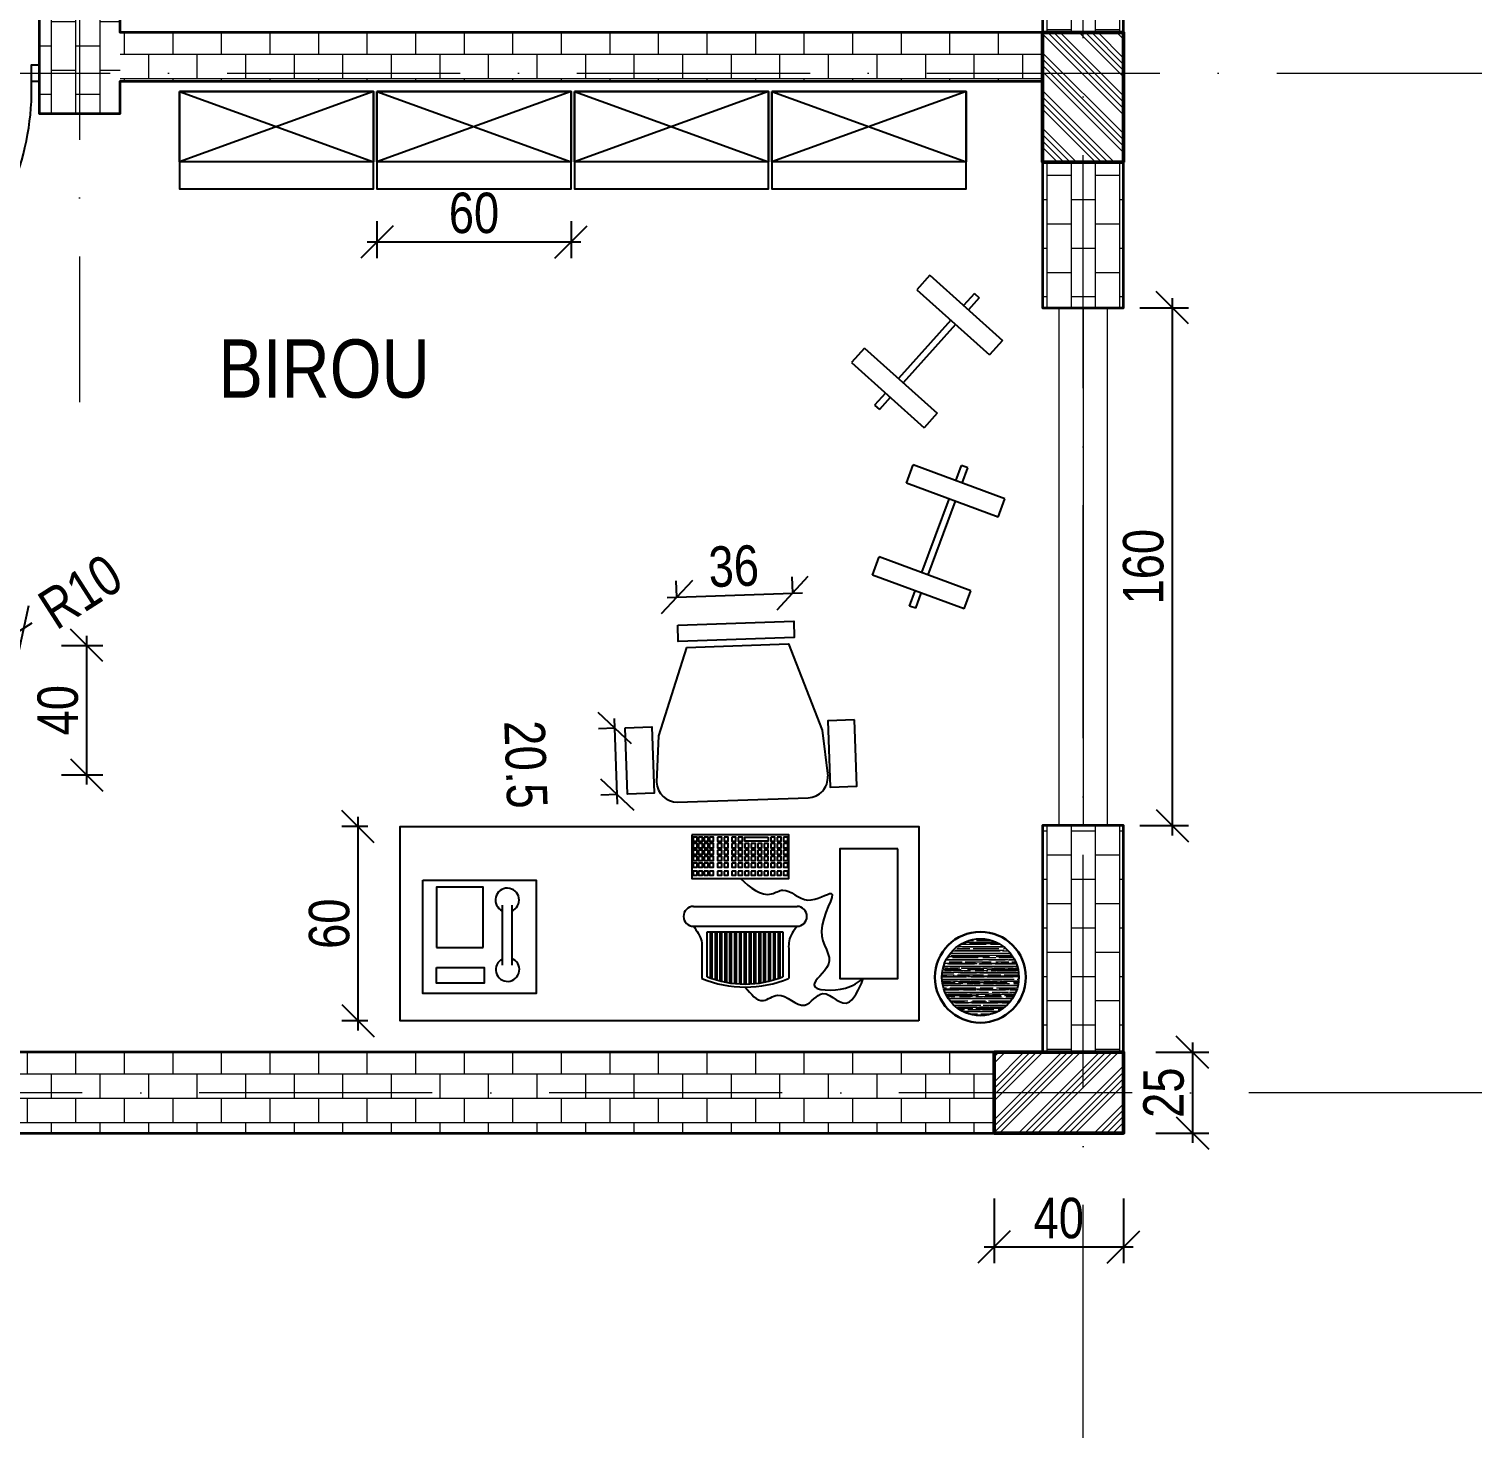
# Model space of a CAD drawing. Header units: centimetres. Extents: x 6698 to 10788, y -16856 to -14452.
# Drawn here: x 7823.9 to 8272.7, y -15632 to -15196.8 of the extents above; entities that cross this region are included whole.
import ezdxf

# ---------------------------------------------------------------- set-up
doc = ezdxf.new("R2010")
doc.units = ezdxf.units.CM
doc.header["$MEASUREMENT"] = 0
doc.linetypes.add('ACAD_ISO10W100', pattern=[18, 12, -3, 0, -3])
doc.layers.get('Defpoints').update_dxf_attribs({"color": 3, "lineweight": 50})
for name, color, linetype, lineweight in [('axe', 1, 'ACAD_ISO10W100', 15), ('caramida', 20, 'Continuous', 35), ('cotare', 64, 'Continuous', 20), ('ferestre', 140, 'Continuous', 9), ('hasura', 252, 'Continuous', 9), ('mobilier birou', 181, 'Continuous', 25), ('scara', 133, 'Continuous', 25), ('stalp', 5, 'Continuous', 50), ('text', 7, 'Continuous', 30), ('usa', 23, 'Continuous', 15)]:
    doc.layers.add(name, color=color, linetype=linetype, lineweight=lineweight)
doc.styles.add('arial dan', font='arial.ttf', dxfattribs={"width": 0.8})
doc.styles.add('arial narow', font='ARIALN.TTF')
doc.dimstyles.new('1la50', dxfattribs={"dimtxt": 12.5, "dimasz": 10, "dimexe": 5, "dimexo": 10, "dimgap": 2.5, "dimtad": 1, "dimdec": 1, "dimrnd": 0.5, "dimzin": 12, "dimdsep": 46, "dimtxsty": 'arial dan', "dimblk": 'OBLIQUE', "dimcen": 3, "dimdle": 3, "dimclrd": 256, "dimclre": 256, "dimclrt": 256, "dimadec": 0, "dimazin": 0, "dimtfac": 0.433333, "dimtdec": 1, "dimtmove": 2, "dimatfit": 2, "dimldrblk": 'OPEN30', "dimfxl": 15, "dimfxlon": 1, "dimtolj": 1, "dimtzin": 0, "dimarcsym": 0})
pattern_1 = [(0, (-2339.137, -1847.037), (0, 7.5), []), (90, (-2339.137, -1847.037), (-15, 9e-16), [7.5, -7.5]), (90, (-2331.637, -1847.037), (-15, 9e-16), [-7.5, 7.5])]

# ---------------------------------------------------------------- blocks, each defined once
blk = doc.blocks.new('usa 90cm')
at = {"layer": 'usa', "lineweight": 25}
for points in [[(0, -5.13), (-2.34, -5.13), (-2.34, 0), (0, 0)], [(-87.66, -5.13), (-90, -5.13), (-90, 0), (-87.66, 0)], [(-87.66, -87.65), (-87.66, -2.57), (-85.14, -2.57), (-85.14, -87.77)]]:
    blk.add_lwpolyline(points, close=True, dxfattribs=at)
blk.add_arc((-82.81, -7.42), 80.51, 268.3457, 1.6265, dxfattribs=at)
blk = doc.blocks.new('biblioteca birou')
at = {"layer": 'mobilier birou'}
for p, q in [((10209.48, -13369.05), (10269.48, -13390.76)), ((10269.48, -13369.05), (10209.48, -13390.76)), ((10270.48, -13369.05), (10330.48, -13390.76)), ((10330.48, -13369.05), (10270.48, -13390.76)), ((10331.48, -13369.05), (10391.48, -13390.76)), ((10391.48, -13369.05), (10331.48, -13390.76)), ((10392.48, -13369.05), (10452.48, -13390.76)), ((10452.48, -13369.05), (10392.48, -13390.76))]:
    blk.add_line(p, q, dxfattribs=at)
for points in [[(10209.48, -13369.05), (10209.48, -13399.05), (10269.48, -13399.05), (10269.48, -13399.05), (10269.48, -13369.05), (10209.48, -13369.05)], [(10270.48, -13369.05), (10270.48, -13399.05), (10330.48, -13399.05), (10330.48, -13399.05), (10330.48, -13369.05), (10270.48, -13369.05)], [(10331.48, -13369.05), (10331.48, -13399.05), (10391.48, -13399.05), (10391.48, -13399.05), (10391.48, -13369.05), (10331.48, -13369.05)], [(10392.48, -13369.05), (10392.48, -13399.05), (10452.48, -13399.05), (10452.48, -13399.05), (10452.48, -13369.05), (10392.48, -13369.05)]]:
    blk.add_lwpolyline(points, dxfattribs=at)
for points in [[(10209.48, -13369.05), (10269.48, -13369.05), (10269.48, -13390.76), (10209.48, -13390.76)], [(10270.48, -13369.05), (10330.48, -13369.05), (10330.48, -13390.76), (10270.48, -13390.76)], [(10331.48, -13369.05), (10391.48, -13369.05), (10391.48, -13390.76), (10331.48, -13390.76)], [(10392.48, -13369.05), (10452.48, -13369.05), (10452.48, -13390.76), (10392.48, -13390.76)]]:
    blk.add_lwpolyline(points, close=True, dxfattribs=at)
blk = doc.blocks.new('*U1471')
at = {"layer": 'mobilier birou'}
for p, q in [((8397.92, -15417.38), (8408.4, -15389.1)), ((8408.4, -15389.1), (8414.03, -15391.18)), ((8403.55, -15419.47), (8414.03, -15391.18)), ((8398.12, -15402.45), (8398.82, -15400.56)), ((8398.12, -15402.45), (8402.81, -15404.18)), ((8398.82, -15400.56), (8403.51, -15402.3)), ((8426.29, -15427.9), (8436.77, -15399.61)), ((8431.91, -15429.98), (8442.4, -15401.7)), ((8436.77, -15399.61), (8442.4, -15401.7)), ((8408.44, -15406.27), (8431.18, -15414.7)), ((8409.14, -15404.38), (8431.88, -15412.81)), ((8436.81, -15416.78), (8441.49, -15418.52)), ((8437.51, -15414.9), (8442.19, -15416.64)), ((8441.49, -15418.52), (8442.19, -15416.64)), ((8397.92, -15417.38), (8403.55, -15419.47)), ((8426.29, -15427.9), (8431.91, -15429.98))]:
    blk.add_line(p, q, dxfattribs=at)
blk = doc.blocks.new('*U1470')
at = {"layer": 'mobilier birou'}
for p, q in [((8418.54, -15387.39), (8416.53, -15387.5)), ((8416.81, -15392.49), (8416.53, -15387.5)), ((8418.81, -15392.38), (8418.54, -15387.39)), ((8432.87, -15391.61), (8402.75, -15393.27)), ((8403.08, -15399.26), (8402.75, -15393.27)), ((8433.2, -15397.6), (8432.87, -15391.61)), ((8433.2, -15397.6), (8403.08, -15399.26)), ((8418.47, -15422.7), (8417.14, -15398.49)), ((8420.48, -15422.59), (8419.14, -15398.38)), ((8434.53, -15421.82), (8404.41, -15423.48)), ((8404.74, -15429.47), (8404.41, -15423.48)), ((8434.86, -15427.81), (8434.53, -15421.82)), ((8434.86, -15427.81), (8404.74, -15429.47)), ((8419.07, -15433.69), (8418.8, -15428.69)), ((8421.08, -15433.58), (8420.8, -15428.58)), ((8421.08, -15433.58), (8419.07, -15433.69))]:
    blk.add_line(p, q, dxfattribs=at)
blk = doc.blocks.new('computer')
at = {"layer": 'mobilier birou'}
for p, q in [((-29.42, 22.22), (2.58, 22.22)), ((-29.42, 16.11), (2.58, 16.11)), ((-25.15, 14.41), (-1.79, 14.41)), ((-25.15, 0.5), (-25.15, 14.41)), ((-24.23, 14.41), (-24.23, 0.17)), ((-23.73, 14.41), (-23.73, -0.03)), ((-22.73, 14.41), (-22.73, -0.36)), ((-22.23, 14.41), (-22.23, -0.51)), ((-21.23, 14.41), (-21.23, -0.79)), ((-20.73, 14.41), (-20.73, -0.91)), ((-19.73, 14.41), (-19.73, -1.13)), ((-19.23, 14.41), (-19.23, -1.23)), ((-18.23, 14.41), (-18.23, -1.4)), ((-17.73, 14.41), (-17.73, -1.48)), ((-16.73, 14.41), (-16.73, -1.6)), ((-16.23, 14.41), (-16.23, -1.65)), ((-15.23, 14.41), (-15.23, -1.72)), ((-14.73, 14.41), (-14.73, -1.74)), ((-13.73, 14.41), (-13.73, -1.77)), ((-13.23, 14.41), (-13.23, -1.77)), ((-12.23, 14.41), (-12.23, -1.74)), ((-11.73, 14.41), (-11.73, -1.72)), ((-10.73, 14.41), (-10.73, -1.65)), ((-10.23, 14.41), (-10.23, -1.6)), ((-9.23, 14.41), (-9.23, -1.48)), ((-8.73, 14.41), (-8.73, -1.41)), ((-7.73, 14.41), (-7.73, -1.24)), ((-7.23, 14.41), (-7.23, -1.14)), ((-6.23, 14.41), (-6.23, -0.92)), ((-5.73, 14.41), (-5.73, -0.79)), ((-4.73, 14.41), (-4.73, -0.52)), ((-4.23, 14.41), (-4.23, -0.37)), ((-3.23, 14.41), (-3.23, -0.04)), ((-2.73, 14.41), (-2.73, 0.14)), ((-1.79, 14.41), (-1.79, 0.5)), ((-26.83, 9.24), (-26.83, 0)), ((0, 9.24), (0, 0)), ((-24.23, 0.17), (-24.23, 0.15))]:
    blk.add_line(p, q, dxfattribs=at)
for centre, radius, start, end in [((-29.42, 19.16), 3.06, 90, 270), ((2.58, 19.16), 3.06, 270, 90), ((-13.42, 32.12), 34.81, 247.3309, 292.6691), ((-13.47, 29.36), 31.13, 247.96, 292.04)]:
    blk.add_arc(centre, radius, start, end, dxfattribs=at)
for points in [[(-29.42, 16.11), (-26.96, 11.58), (-26.83, 9.24)], [(2.58, 16.11), (0.12, 11.58), (0, 9.24)]]:
    blk.add_spline(points, degree=3, dxfattribs=at)
blk = doc.blocks.new('telefon')
at = {"layer": 'mobilier birou'}
for p, q in [((-10.45, 27.2), (-10.45, 8.71)), ((-7.56, 27.2), (-7.56, 8.71)), ((-30.83, 14.21), (-16.32, 14.21))]:
    blk.add_line(p, q, dxfattribs=at)
for points in [[(-35, 35), (0, 35), (0, 0), (-35, 0), (-35, 35)], [(-16.32, 14.21), (-16.32, 32.76), (-30.83, 32.76), (-30.83, 14.21)]]:
    blk.add_lwpolyline(points, dxfattribs=at)
blk.add_lwpolyline([(-30.83, 7.96), (-16.1, 7.96), (-16.1, 3.12), (-30.83, 3.12)], close=True, dxfattribs=at)
for centre, start, end in [((-8.91, 28.84), 291.7284, 244.9713), ((-8.82, 7.36), 116.5582, 69.7466)]:
    blk.add_arc(centre, 3.65, start, end, dxfattribs=at)
blk = doc.blocks.new('*U1466')
at = {"layer": 'mobilier birou'}
blk.add_line((-1.3, -55.18), (39.13, -53.77), dxfattribs=at)
for points in [[(-1.2, -0.5), (34.62, 0.76), (34.8, -4.28), (-1.03, -5.53)], [(53.43, -29.69), (45.2, -29.98), (45.92, -50.46), (54.15, -50.17)], [(-17.44, -32.17), (-9.21, -31.89), (-8.49, -52.36), (-16.72, -52.65)]]:
    blk.add_lwpolyline(points, close=True, dxfattribs=at)
for points in [[(1.46, -7.33), (-7.11, -34.66), (-7.79, -49)], [(1.46, -7.33), (32.98, -6.22), (43.44, -32.89), (45.16, -47.14)]]:
    blk.add_lwpolyline(points, dxfattribs=at)
for centre, radius, start, end in [((-1.16, -48.55), 6.64, 183.8752, 268.7679), ((38.92, -47.52), 6.25, 271.9228, 3.4649)]:
    blk.add_arc(centre, radius, start, end, dxfattribs=at)
blk = doc.blocks.new('cos gunoi birou')
at = {"layer": 'hasura', "transparency": 33554623}
h = blk.add_hatch(dxfattribs=at)
h.set_pattern_fill('AR-RROOF', color=256)
h.set_pattern_definition([(0, (-8117.7844, 15489.697), (2.2, 1), [15, -2, 5, -1]), (0, (-8116.4544, 15490.197), (-1, 1.33), [3, -0.33, 6, -0.75]), (0, (-8117.2844, 15490.547), (5.2, 0.67), [8, -1.4, 4, -1])])
h.paths.add_polyline_path([(11.88, 0, 1), (-11.88, 0, 1)])
at = {"layer": 'mobilier birou', "lineweight": 30}
blk.add_circle((0, 0), 14.04, dxfattribs=at)
at = {"layer": 'mobilier birou'}
blk.add_circle((0, 0), 11.88, dxfattribs=at)
blk = doc.blocks.new('fereastra mare birou')
at = {"layer": 'ferestre'}
for p, q in [((-7.5, 0), (-7.5, -160)), ((-7.5, 0), (7.5, 0)), ((0, 0), (0, -160)), ((7.5, 0), (7.5, -160)), ((-7.5, -160), (7.5, -160))]:
    blk.add_line(p, q, dxfattribs=at)
blk = doc.blocks.new('stalp beton')
at = {"layer": 'hasura'}
h = blk.add_hatch(dxfattribs=at)
h.set_pattern_fill('ANSI34', color=256, scale=11)
h.set_pattern_definition([(45, (-9421.124, 13347.162), (-5.833631, 5.833631), []), (45, (-9419.179, 13347.162), (-5.833631, 5.833631), []), (45, (-9417.235, 13347.162), (-5.833631, 5.833631), []), (45, (-9415.29, 13347.162), (-5.833631, 5.833631), [])])
h.paths.add_polyline_path([(40, 0), (0, 0), (0, -25), (40, -25)])
at = {"layer": 'stalp'}
blk.add_lwpolyline([(0, 0), (40, 0), (40, -25), (0, -25)], close=True, dxfattribs=at)
blk = doc.blocks.new('tastatura birou')
at = {"layer": 'mobilier birou'}
for points in [[(-30, 13.5), (-30, 0), (0, 0), (0, 13.5)], [(-29.63, 12.78), (-29.63, 11.53), (-28.37, 11.53), (-28.37, 12.78)], [(-29.63, 10.78), (-29.63, 9.53), (-28.37, 9.53), (-28.37, 10.78)], [(-27.93, 12.78), (-27.93, 11.53), (-26.67, 11.53), (-26.67, 12.78)], [(-27.93, 10.78), (-27.93, 9.53), (-26.67, 9.53), (-26.67, 10.78)], [(-26.23, 12.78), (-26.23, 11.53), (-24.97, 11.53), (-24.97, 12.78)], [(-26.23, 10.78), (-26.23, 9.53), (-24.97, 9.53), (-24.97, 10.78)], [(-24.53, 12.78), (-24.53, 11.53), (-23.27, 11.53), (-23.27, 12.78)], [(-24.53, 10.78), (-24.53, 9.53), (-23.27, 9.53), (-23.27, 10.78)], [(-22.03, 12.78), (-22.03, 11.53), (-20.77, 11.53), (-20.77, 12.78)], [(-22.03, 10.78), (-22.03, 9.53), (-20.77, 9.53), (-20.77, 10.78)], [(-20.03, 12.78), (-20.03, 11.53), (-18.77, 11.53), (-18.77, 12.78)], [(-20.03, 10.78), (-20.03, 9.53), (-18.77, 9.53), (-18.77, 10.78)], [(-17.63, 12.78), (-17.63, 11.53), (-16.37, 11.53), (-16.37, 12.78)], [(-17.63, 10.78), (-17.63, 9.53), (-16.37, 9.53), (-16.37, 10.78)], [(-15.63, 12.78), (-15.63, 11.53), (-14.37, 11.53), (-14.37, 12.78)], [(-15.63, 10.78), (-15.63, 9.53), (-14.37, 9.53), (-14.37, 10.78)], [(-6.37, 12.78), (-6.37, 11.53), (-13.63, 11.53), (-13.63, 12.78)], [(-13.63, 10.78), (-13.63, 9.53), (-12.37, 9.53), (-12.37, 10.78)], [(-11.63, 10.78), (-11.63, 9.53), (-10.37, 9.53), (-10.37, 10.78)], [(-9.63, 10.78), (-9.63, 9.53), (-8.37, 9.53), (-8.37, 10.78)], [(-7.63, 10.78), (-7.63, 9.53), (-6.37, 9.53), (-6.37, 10.78)], [(-5.63, 12.78), (-5.63, 11.53), (-4.37, 11.53), (-4.37, 12.78)], [(-5.63, 10.78), (-5.63, 9.53), (-4.37, 9.53), (-4.37, 10.78)], [(-3.63, 12.78), (-3.63, 11.53), (-2.37, 11.53), (-2.37, 12.78)], [(-3.63, 10.78), (-3.63, 9.53), (-2.37, 9.53), (-2.37, 10.78)], [(-1.63, 12.78), (-1.63, 11.53), (-0.37, 11.53), (-0.37, 12.78)], [(-1.63, 10.78), (-1.63, 9.53), (-0.37, 9.53), (-0.37, 10.78)], [(-29.63, 8.78), (-29.63, 7.53), (-28.37, 7.53), (-28.37, 8.78)], [(-29.63, 6.78), (-29.63, 5.53), (-28.37, 5.53), (-28.37, 6.78)], [(-29.63, 4.78), (-29.63, 3.53), (-28.37, 3.53), (-28.37, 4.78)], [(-27.93, 8.78), (-27.93, 7.53), (-26.67, 7.53), (-26.67, 8.78)], [(-27.93, 6.78), (-27.93, 5.53), (-26.67, 5.53), (-26.67, 6.78)], [(-27.93, 4.78), (-27.93, 3.53), (-26.67, 3.53), (-26.67, 4.78)], [(-26.23, 8.78), (-26.23, 7.53), (-24.97, 7.53), (-24.97, 8.78)], [(-26.23, 6.78), (-26.23, 5.53), (-24.97, 5.53), (-24.97, 6.78)], [(-26.23, 4.78), (-26.23, 3.53), (-24.97, 3.53), (-24.97, 4.78)], [(-24.53, 8.78), (-24.53, 7.53), (-23.27, 7.53), (-23.27, 8.78)], [(-24.53, 6.78), (-24.53, 5.53), (-23.27, 5.53), (-23.27, 6.78)], [(-24.53, 4.78), (-24.53, 3.53), (-23.27, 3.53), (-23.27, 4.78)], [(-22.03, 8.78), (-22.03, 7.53), (-20.77, 7.53), (-20.77, 8.78)], [(-22.03, 6.78), (-22.03, 5.53), (-20.77, 5.53), (-20.77, 6.78)], [(-22.03, 4.78), (-22.03, 3.53), (-20.77, 3.53), (-20.77, 4.78)], [(-20.03, 8.78), (-20.03, 7.53), (-18.77, 7.53), (-18.77, 8.78)], [(-20.03, 6.78), (-20.03, 5.53), (-18.77, 5.53), (-18.77, 6.78)], [(-20.03, 4.78), (-20.03, 3.53), (-18.77, 3.53), (-18.77, 4.78)], [(-17.63, 8.78), (-17.63, 7.53), (-16.37, 7.53), (-16.37, 8.78)], [(-17.63, 6.78), (-17.63, 5.53), (-16.37, 5.53), (-16.37, 6.78)], [(-17.63, 4.78), (-17.63, 3.53), (-16.37, 3.53), (-16.37, 4.78)], [(-15.63, 8.78), (-15.63, 7.53), (-14.37, 7.53), (-14.37, 8.78)], [(-15.63, 6.78), (-15.63, 5.53), (-14.37, 5.53), (-14.37, 6.78)], [(-15.63, 4.78), (-15.63, 3.53), (-14.37, 3.53), (-14.37, 4.78)], [(-13.63, 8.78), (-13.63, 7.53), (-12.37, 7.53), (-12.37, 8.78)], [(-13.63, 6.78), (-13.63, 5.53), (-12.37, 5.53), (-12.37, 6.78)], [(-13.63, 4.78), (-13.63, 3.53), (-12.37, 3.53), (-12.37, 4.78)], [(-11.63, 8.78), (-11.63, 7.53), (-10.37, 7.53), (-10.37, 8.78)], [(-11.63, 6.78), (-11.63, 5.53), (-10.37, 5.53), (-10.37, 6.78)], [(-11.63, 4.78), (-11.63, 3.53), (-10.37, 3.53), (-10.37, 4.78)], [(-9.63, 8.78), (-9.63, 7.53), (-8.37, 7.53), (-8.37, 8.78)], [(-9.63, 6.78), (-9.63, 5.53), (-8.37, 5.53), (-8.37, 6.78)], [(-9.63, 4.78), (-9.63, 3.53), (-8.37, 3.53), (-8.37, 4.78)], [(-7.63, 8.78), (-7.63, 7.53), (-6.37, 7.53), (-6.37, 8.78)], [(-7.63, 6.78), (-7.63, 5.53), (-6.37, 5.53), (-6.37, 6.78)], [(-7.63, 4.78), (-7.63, 3.53), (-6.37, 3.53), (-6.37, 4.78)], [(-5.63, 8.78), (-5.63, 7.53), (-4.37, 7.53), (-4.37, 8.78)], [(-5.63, 6.78), (-5.63, 5.53), (-4.37, 5.53), (-4.37, 6.78)], [(-5.63, 4.78), (-5.63, 3.53), (-4.37, 3.53), (-4.37, 4.78)], [(-3.63, 8.78), (-3.63, 7.53), (-2.37, 7.53), (-2.37, 8.78)], [(-3.63, 6.78), (-3.63, 5.53), (-2.37, 5.53), (-2.37, 6.78)], [(-3.63, 4.78), (-3.63, 3.53), (-2.37, 3.53), (-2.37, 4.78)], [(-1.63, 8.78), (-1.63, 7.53), (-0.37, 7.53), (-0.37, 8.78)], [(-1.63, 6.78), (-1.63, 5.53), (-0.37, 5.53), (-0.37, 6.78)], [(-1.63, 4.78), (-1.63, 3.53), (-0.37, 3.53), (-0.37, 4.78)], [(-29.63, 2.25), (-29.63, 1), (-28.37, 1), (-28.37, 2.25)], [(-27.93, 2.25), (-27.93, 1), (-26.67, 1), (-26.67, 2.25)], [(-26.23, 2.25), (-26.23, 1), (-24.97, 1), (-24.97, 2.25)], [(-24.53, 2.25), (-24.53, 1), (-23.27, 1), (-23.27, 2.25)], [(-22.03, 2.25), (-22.03, 1), (-20.77, 1), (-20.77, 2.25)], [(-20.03, 2.25), (-20.03, 1), (-18.77, 1), (-18.77, 2.25)], [(-17.63, 2.25), (-17.63, 1), (-16.37, 1), (-16.37, 2.25)], [(-15.63, 2.25), (-15.63, 1), (-14.37, 1), (-14.37, 2.25)], [(-13.63, 2.25), (-13.63, 1), (-12.37, 1), (-12.37, 2.25)], [(-11.63, 2.25), (-11.63, 1), (-10.37, 1), (-10.37, 2.25)], [(-9.63, 2.25), (-9.63, 1), (-8.37, 1), (-8.37, 2.25)], [(-7.63, 2.25), (-7.63, 1), (-6.37, 1), (-6.37, 2.25)], [(-5.63, 2.25), (-5.63, 1), (-4.37, 1), (-4.37, 2.25)], [(-3.63, 2.25), (-3.63, 1), (-2.37, 1), (-2.37, 2.25)], [(-1.63, 2.25), (-1.63, 1), (-0.37, 1), (-0.37, 2.25)]]:
    blk.add_lwpolyline(points, close=True, dxfattribs=at)
blk = doc.blocks.new('_Oblique')
at = {"color": 0, "linetype": 'ByBlock', "lineweight": -2}
blk.add_line((-0.5, -0.5), (0.5, 0.5), dxfattribs=at)
blk = doc.blocks.new('*D1508')
at = {"layer": 'cotare', "lineweight": -2, "transparency": 16777216}
for p, q in [((8177.03, -15279.86), (8177.03, -15445.86)), ((8166.99, -15282.86), (8182.03, -15282.86)), ((8166.99, -15442.86), (8182.03, -15442.86))]:
    blk.add_line(p, q, dxfattribs=at)
at = {"layer": 'Defpoints', "color": 0, "transparency": 16777216}
for p in [(8156.99, -15282.86), (8156.99, -15442.86), (8177.03, -15442.86)]:
    blk.add_point(p, dxfattribs=at)
at = {"layer": 'cotare', "lineweight": -2, "transparency": 16777216, "xscale": 10, "yscale": 10, "zscale": 10}
for p, rotation in [((8177.03, -15282.86), 90), ((8177.03, -15442.86), 270)]:
    blk.add_blockref('_Oblique', p, dxfattribs=dict(at, rotation=rotation))
at = {"layer": 'cotare', "transparency": 16777216, "insert": (8168.15, -15362.86), "char_height": 12.5, "attachment_point": 5, "rotation": 90, "style": 'arial dan'}
blk.add_mtext('\\A1;160', dxfattribs=at)
blk = doc.blocks.new('_Open30')
at = {"color": 0, "linetype": 'ByBlock', "lineweight": -2}
for p, q in [((-1, 0.268), (0, 0)), ((0, 0), (-1, -0.268)), ((0, 0), (-1, 0))]:
    blk.add_line(p, q, dxfattribs=at)
blk = doc.blocks.new('*D1513')
at = {"layer": 'cotare', "lineweight": -2, "transparency": 16777216}
for p, q in [((7841.7, -15430.2), (7841.7, -15384.2)), ((7833.89, -15387.2), (7846.7, -15387.2)), ((7833.89, -15427.2), (7846.7, -15427.2))]:
    blk.add_line(p, q, dxfattribs=at)
at = {"layer": 'Defpoints', "color": 0, "transparency": 16777216}
for p in [(7823.89, -15387.2), (7841.7, -15387.2), (7823.89, -15427.2)]:
    blk.add_point(p, dxfattribs=at)
at = {"layer": 'cotare', "lineweight": -2, "transparency": 16777216, "xscale": 10, "yscale": 10, "zscale": 10}
for p, rotation in [((7841.7, -15387.2), 90), ((7841.7, -15427.2), 270)]:
    blk.add_blockref('_Oblique', p, dxfattribs=dict(at, rotation=rotation))
at = {"layer": 'cotare', "transparency": 16777216, "insert": (7832.82, -15407.2), "char_height": 12.5, "attachment_point": 5, "rotation": 90, "style": 'arial dan'}
blk.add_mtext('\\A1;40', dxfattribs=at)
blk = doc.blocks.new('*D1514')
at = {"layer": 'cotare', "lineweight": -2, "transparency": 16777216}
blk.add_line((7811.37, -15388.82), (7824.83, -15380.17), dxfattribs=at)
at = {"layer": 'Defpoints', "color": 0, "transparency": 16777216}
for p in [(7822.31, -15381.79), (7813.89, -15387.2)]:
    blk.add_point(p, dxfattribs=at)
at = {"layer": 'cotare', "lineweight": -2, "transparency": 16777216, "xscale": 10, "yscale": 10, "zscale": 10, "rotation": 32.68908811467763}
blk.add_blockref('_Oblique', (7822.31, -15381.79), dxfattribs=at)
at = {"layer": 'cotare', "transparency": 16777216, "insert": (7839.78, -15370.58), "char_height": 12.5, "attachment_point": 5, "rotation": 32.6891, "style": 'arial dan'}
blk.add_mtext('\\A1;R10', dxfattribs=at)
blk = doc.blocks.new('*D1517')
at = {"layer": 'cotare', "lineweight": -2, "transparency": 16777216}
for p, q in [((7931.34, -15256.09), (7931.34, -15267.52)), ((7991.34, -15256.09), (7991.34, -15267.52)), ((7928.34, -15262.52), (7994.34, -15262.52))]:
    blk.add_line(p, q, dxfattribs=at)
at = {"layer": 'Defpoints', "color": 0, "transparency": 16777216}
for p in [(7931.34, -15246.09), (7991.34, -15246.09), (7991.34, -15262.52)]:
    blk.add_point(p, dxfattribs=at)
at = {"layer": 'cotare', "lineweight": -2, "transparency": 16777216, "xscale": 10, "yscale": 10, "zscale": 10, "rotation": 180}
blk.add_blockref('_Oblique', (7931.34, -15262.52), dxfattribs=at)
at = {"layer": 'cotare', "lineweight": -2, "transparency": 16777216, "xscale": 10, "yscale": 10, "zscale": 10}
blk.add_blockref('_Oblique', (7991.34, -15262.52), dxfattribs=at)
at = {"layer": 'cotare', "transparency": 16777216, "insert": (7961.34, -15253.64), "char_height": 12.5, "attachment_point": 5, "style": 'arial dan'}
blk.add_mtext('\\A1;60', dxfattribs=at)
blk = doc.blocks.new('*D1519')
at = {"layer": 'cotare', "lineweight": -2, "transparency": 16777216}
for p, q in [((7928.54, -15443.16), (7920.55, -15443.16)), ((7925.55, -15506.16), (7925.55, -15440.16)), ((7928.54, -15503.16), (7920.55, -15503.16))]:
    blk.add_line(p, q, dxfattribs=at)
at = {"layer": 'Defpoints', "color": 0, "transparency": 16777216}
for p in [(7925.55, -15443.16), (7938.54, -15443.16), (7938.54, -15503.16)]:
    blk.add_point(p, dxfattribs=at)
at = {"layer": 'cotare', "lineweight": -2, "transparency": 16777216, "xscale": 10, "yscale": 10, "zscale": 10}
for p, rotation in [((7925.55, -15443.16), 90), ((7925.55, -15503.16), 270)]:
    blk.add_blockref('_Oblique', p, dxfattribs=dict(at, rotation=rotation))
at = {"layer": 'cotare', "transparency": 16777216, "insert": (7916.66, -15473.16), "char_height": 12.5, "attachment_point": 5, "rotation": 90, "style": 'arial dan'}
blk.add_mtext('\\A1;60', dxfattribs=at)
blk = doc.blocks.new('*D1520')
at = {"layer": 'cotare', "lineweight": -2, "transparency": 16777216}
for p, q in [((8023.97, -15372.27), (8023.8, -15367.27)), ((8059.8, -15371.01), (8059.62, -15366.01)), ((8020.97, -15372.37), (8062.8, -15370.91))]:
    blk.add_line(p, q, dxfattribs=at)
at = {"layer": 'Defpoints', "color": 0, "transparency": 16777216}
for p in [(8059.8, -15371.01), (8024.28, -15380.97), (8060.1, -15379.72)]:
    blk.add_point(p, dxfattribs=at)
at = {"layer": 'cotare', "lineweight": -2, "transparency": 16777216, "xscale": 10, "yscale": 10, "zscale": 10}
for p, rotation in [((8023.97, -15372.27), 182.0077125699556), ((8059.8, -15371.01), 2.007712569955616)]:
    blk.add_blockref('_Oblique', p, dxfattribs=dict(at, rotation=rotation))
at = {"layer": 'cotare', "transparency": 16777216, "insert": (8041.57, -15362.76), "char_height": 12.5, "attachment_point": 5, "rotation": 2.0077, "style": 'arial dan'}
blk.add_mtext('\\A1;36', dxfattribs=at)
blk = doc.blocks.new('*D1521')
at = {"layer": 'cotare', "lineweight": -2, "transparency": 16777216}
for p, q in [((8005.65, -15436.23), (8004.73, -15409.76)), ((8004.83, -15412.76), (7999.83, -15412.93)), ((8005.55, -15433.24), (8000.55, -15433.41))]:
    blk.add_line(p, q, dxfattribs=at)
at = {"layer": 'Defpoints', "color": 0, "transparency": 16777216}
for p in [(8004.83, -15412.76), (8008.04, -15412.65), (8008.76, -15433.12)]:
    blk.add_point(p, dxfattribs=at)
at = {"layer": 'cotare', "lineweight": -2, "transparency": 16777216, "xscale": 10, "yscale": 10, "zscale": 10}
for p, rotation in [((8004.83, -15412.76), 92.00771256995687), ((8005.55, -15433.24), 272.0077125699569)]:
    blk.add_blockref('_Oblique', p, dxfattribs=dict(at, rotation=rotation))
at = {"layer": 'cotare', "transparency": 16777216, "insert": (7977.31, -15423.97), "char_height": 12.5, "attachment_point": 5, "rotation": 272.0077, "style": 'arial dan'}
blk.add_mtext('\\A1;20.5', dxfattribs=at)
blk = doc.blocks.new('*D1568')
at = {"layer": 'cotare', "lineweight": -2, "transparency": 16777216}
for p, q in [((8121.99, -15558.06), (8121.99, -15578.06)), ((8161.99, -15558.06), (8161.99, -15578.06)), ((8164.99, -15573.06), (8118.99, -15573.06))]:
    blk.add_line(p, q, dxfattribs=at)
at = {"layer": 'Defpoints', "color": 0, "transparency": 16777216}
for p in [(8121.99, -15537.86), (8161.99, -15537.86), (8121.99, -15573.06)]:
    blk.add_point(p, dxfattribs=at)
at = {"layer": 'cotare', "lineweight": -2, "transparency": 16777216, "xscale": 10, "yscale": 10, "zscale": 10, "rotation": 180}
blk.add_blockref('_Oblique', (8121.99, -15573.06), dxfattribs=at)
at = {"layer": 'cotare', "lineweight": -2, "transparency": 16777216, "xscale": 10, "yscale": 10, "zscale": 10}
blk.add_blockref('_Oblique', (8161.99, -15573.06), dxfattribs=at)
at = {"layer": 'cotare', "transparency": 16777216, "insert": (8141.99, -15564.18), "char_height": 12.5, "attachment_point": 5, "style": 'arial dan'}
blk.add_mtext('\\A1;40', dxfattribs=at)
blk = doc.blocks.new('*D1569')
at = {"layer": 'cotare', "lineweight": -2, "transparency": 16777216}
for p, q in [((8183.3, -15509.86), (8183.3, -15540.86)), ((8171.99, -15512.86), (8188.3, -15512.86)), ((8171.99, -15537.86), (8188.3, -15537.86))]:
    blk.add_line(p, q, dxfattribs=at)
at = {"layer": 'Defpoints', "color": 0, "transparency": 16777216}
for p in [(8161.99, -15512.86), (8161.99, -15537.86), (8183.3, -15537.86)]:
    blk.add_point(p, dxfattribs=at)
at = {"layer": 'cotare', "lineweight": -2, "transparency": 16777216, "xscale": 10, "yscale": 10, "zscale": 10}
for p, rotation in [((8183.3, -15512.86), 90), ((8183.3, -15537.86), 270)]:
    blk.add_blockref('_Oblique', p, dxfattribs=dict(at, rotation=rotation))
at = {"layer": 'cotare', "transparency": 16777216, "insert": (8174.42, -15525.36), "char_height": 12.5, "attachment_point": 5, "rotation": 90, "style": 'arial dan'}
blk.add_mtext('\\A1;25', dxfattribs=at)

msp = doc.modelspace()

# ---------------------------------------------------------------- hatches: boundary and pattern name
at = {"layer": 'hasura'}
h = msp.add_hatch(dxfattribs=at)
h.set_pattern_fill('BRICK', color=256, scale=30, angle=90)
h.set_pattern_definition([(90, (-2339.137, -1837.037), (-7.5, 5e-16), []), (180, (-2339.137, -1837.037), (-2e-15, -15), [7.5, -7.5]), (180, (-2339.137, -1829.537), (-2e-15, -15), [-7.5, 7.5])])
h.paths.add_polyline_path([(7839.49, -14982.86), (7826.99, -14982.86), (7826.99, -15087.86), (7839.49, -15087.86)])
h.paths.add_polyline_path([(7851.99, -14982.86), (7839.49, -14982.86), (7839.49, -15087.86), (7842.05, -15087.86), (7851.99, -15087.86)])
h.paths.add_polyline_path([(7839.49, -15177.86), (7836.92, -15177.86), (7826.99, -15177.86), (7826.99, -15200.36), (7839.49, -15200.36)])
h.paths.add_polyline_path([(7851.99, -15187.86), (7851.99, -15177.86), (7839.49, -15177.86), (7839.49, -15200.36), (7851.99, -15200.36)])
h.paths.add_polyline_path([(7851.99, -15200.36), (7839.49, -15200.36), (7839.49, -15222.86), (7851.99, -15222.86), (7851.99, -15202.86)])
h.paths.add_polyline_path([(7839.49, -15200.36), (7826.99, -15200.36), (7826.99, -15202.93), (7826.99, -15222.86), (7839.49, -15222.86)])
h = msp.add_hatch(dxfattribs=at)
h.set_pattern_fill('BRICK', color=256, scale=30, angle=90)
h.set_pattern_definition([(90, (-2339.137, -1847.037), (-7.5, 5e-16), []), (180, (-2339.137, -1847.037), (-2e-15, -15), [7.5, -7.5]), (180, (-2339.137, -1839.537), (-2e-15, -15), [-7.5, 7.5])])
h.paths.add_polyline_path([(8161.99, -15442.86), (8149.49, -15442.86), (8149.49, -15512.86), (8161.99, -15512.86)])
h.paths.add_polyline_path([(8149.49, -15442.86), (8141.99, -15442.86), (8136.99, -15442.86), (8136.99, -15512.86), (8149.49, -15512.86)])
h.paths.add_polyline_path([(8161.99, -15237.86), (8149.49, -15237.86), (8149.49, -15282.86), (8156.99, -15282.86), (8161.99, -15282.86)])
h.paths.add_polyline_path([(8149.49, -15237.86), (8136.99, -15237.86), (8136.99, -15282.86), (8149.49, -15282.86)])
h.paths.add_polyline_path([(8149.49, -15187.86), (8141.99, -15187.86), (8136.99, -15187.86), (8136.99, -15197.86), (8149.49, -15197.86)])
h.paths.add_polyline_path([(8161.99, -15187.86), (8149.49, -15187.86), (8149.49, -15197.86), (8161.99, -15197.86)])
h.paths.add_polyline_path([(8149.49, -14982.86), (8136.99, -14982.86), (8136.99, -15107.86), (8149.49, -15107.86)])
h.paths.add_polyline_path([(8161.99, -14982.86), (8149.49, -14982.86), (8149.49, -15107.86), (8156.99, -15107.86), (8161.99, -15107.86)])
h = msp.add_hatch(dxfattribs=at)
h.set_pattern_fill('BRICK', color=256, scale=30)
h.set_pattern_definition(pattern_1)
h.paths.add_polyline_path([(7851.99, -15197.86), (7851.99, -15210.36), (8136.99, -15210.36), (8136.99, -15197.86)])
h.paths.add_polyline_path([(7851.99, -15210.36), (7851.99, -15212.86), (8136.99, -15212.86), (8136.99, -15210.36)])
h = msp.add_hatch(dxfattribs=at)
h.set_pattern_fill('ANSI34', color=256, scale=11, angle=-90)
h.set_pattern_definition([(315, (21484.149, -5776.737), (5.833631, 5.833631), []), (315, (21484.149, -5778.681), (5.833631, 5.833631), []), (315, (21484.149, -5780.626), (5.833631, 5.833631), []), (315, (21484.149, -5782.57), (5.833631, 5.833631), [])])
h.paths.add_polyline_path([(8136.99, -15237.86), (8136.99, -15197.86), (8161.99, -15197.86), (8161.99, -15237.86)])
h = msp.add_hatch(dxfattribs=at)
h.set_pattern_fill('BRICK', color=256, scale=30)
h.set_pattern_definition(pattern_1)
h.paths.add_polyline_path([(7711.99, -15512.86), (7641.99, -15512.86), (7641.99, -15525.36), (7711.99, -15525.36)])
h.paths.add_polyline_path([(7711.99, -15525.36), (7641.99, -15525.36), (7641.99, -15532.86), (7641.99, -15537.86), (7711.99, -15537.86)])
h.paths.add_polyline_path([(8121.99, -15512.86), (7751.99, -15512.86), (7751.99, -15525.36), (8121.99, -15525.36)])
h.paths.add_polyline_path([(8121.99, -15525.36), (7751.99, -15525.36), (7751.99, -15537.86), (8121.99, -15537.86)])

# ---------------------------------------------------------------- linework, layer by layer
at = {"layer": 'axe', "linetype": 'ACAD_ISO10W100', "ltscale": 6}
for points in [[(7839.49, -14834.65), (7839.49, -15312)], [(8149.49, -15632.03), (8149.49, -14834.65)], [(7668.85, -15210.36), (8272.72, -15210.36)], [(8272.72, -15525.36), (6767.12, -15525.36)]]:
    msp.add_lwpolyline(points, dxfattribs=at)
at = {"layer": 'caramida'}
msp.add_lwpolyline([(8136.99, -15212.86), (8136.99, -15282.86), (8161.99, -15282.86), (8161.99, -15187.86), (8136.99, -15187.86), (8136.99, -15197.86), (7851.99, -15197.86), (7851.99, -15177.86), (7826.99, -15177.86), (7826.99, -15212.86), (7826.99, -15222.86), (7851.99, -15222.86), (7851.99, -15212.86), (8136.99, -15212.86)], dxfattribs=at)
msp.add_lwpolyline([(7711.99, -15512.86), (7641.99, -15512.86), (7641.99, -15537.86), (8161.99, -15537.86), (8161.99, -15442.86), (8136.99, -15442.86), (8136.99, -15512.86), (7736.99, -15512.86), (7736.99, -15197.86), (7711.99, -15197.86)], close=True, dxfattribs=at)
at = {"layer": 'mobilier birou', "linetype": 'Continuous'}
msp.add_lwpolyline([(8098.71, -15503.16), (7938.87, -15503.16), (7938.54, -15503.16), (7938.54, -15443.16), (8098.38, -15443.16), (8098.71, -15443.16)], close=True, dxfattribs=at)
at = {"layer": 'mobilier birou'}
msp.add_lwpolyline([(8092.31, -15450.06), (8074.31, -15450.06), (8074.31, -15490.06), (8092.31, -15490.06)], close=True, dxfattribs=at)
msp.add_spline([(8043.63, -15459.2), (8053.27, -15463.92), (8056.78, -15462.78), (8064.49, -15465.86), (8071.67, -15463.81), (8068.65, -15475.45), (8070.75, -15485.97), (8066.38, -15492.06), (8076.09, -15493.03), (8081.62, -15490.06)], degree=3, dxfattribs=at)
msp.add_open_spline([(8045.13, -15492.74), (8046.91, -15494.93), (8049.89, -15498.61), (8056.49, -15492.88), (8063.13, -15501.88), (8069.41, -15491.02), (8076.69, -15502.33), (8081.13, -15491.5), (8081.62, -15490.06)], degree=3, knots=[0, 0, 0, 0, 6.954157, 11.645523, 20.58969, 27.256213, 35.86358, 41.896147, 41.896147, 41.896147, 41.896147], dxfattribs=at)
at = {"layer": 'stalp'}
msp.add_lwpolyline([(8161.99, -15237.86), (8136.99, -15237.86), (8136.99, -15197.86), (8161.99, -15197.86)], close=True, dxfattribs=at)

# ---------------------------------------------------------------- block references
at = {"layer": 'hasura'}
for name, p in [('fereastra mare birou', (8149.49, -15282.86)), ('tastatura birou', (8058.63, -15459.2)), ('cos gunoi birou', (8117.78, -15489.7)), ('stalp beton', (8121.99, -15512.86))]:
    msp.add_blockref(name, p, dxfattribs=at)
at = {"layer": 'mobilier birou'}
for name, p in [('biblioteca birou', (-2339.14, -1847.04)), ('*U1466', (8025.48, -15380.47)), ('telefon', (7980.54, -15494.68)), ('computer', (8058.55, -15490.05))]:
    msp.add_blockref(name, p, dxfattribs=at)
for name, p, rotation in [('*U1470', (3157.36, -32146.28), 135), ('*U1471', (-7304.66, -23773.84), 90)]:
    msp.add_blockref(name, p, dxfattribs=dict(at, rotation=rotation))
at = {"layer": 'scara'}
msp.add_blockref('usa 90cm', (7826.99, -15207.79), dxfattribs=at)

# ---------------------------------------------------------------- texts
at = {"layer": 'text', "insert": (7915.04, -15292.65), "char_height": 18, "width": 354.4674, "attachment_point": 2, "line_spacing_factor": 0.85, "style": 'arial narow'}
msp.add_mtext('BIROU', dxfattribs=at)

# ---------------------------------------------------------------- dimensions: what is measured, and where the dimension line sits
at = {"layer": 'cotare'}
for base, p1, p2, picture, middle in [((7991.34, -15262.52), (7931.34, -15246.09), (7991.34, -15246.09), '*D1517', (7961.34, -15253.64)), ((8121.99, -15573.06), (8161.99, -15537.86), (8121.99, -15537.86), '*D1568', (8141.99, -15564.18))]:
    dim = msp.add_linear_dim(base=base, p1=p1, p2=p2, dimstyle='1la50', dxfattribs=at)
    dim.commit()
    dim.dimension.update_dxf_attribs({"geometry": picture, "text_midpoint": middle})
for base, p1, p2, picture, middle in [((8177.03, -15442.86), (8156.99, -15282.86), (8156.99, -15442.86), '*D1508', (8168.15, -15362.86)), ((7841.7, -15387.2), (7823.89, -15427.2), (7823.89, -15387.2), '*D1513', (7832.82, -15407.2)), ((7925.55, -15443.16), (7938.54, -15503.16), (7938.54, -15443.16), '*D1519', (7916.66, -15473.16)), ((8183.3, -15537.86), (8161.99, -15512.86), (8161.99, -15537.86), '*D1569', (8174.42, -15525.36))]:
    dim = msp.add_linear_dim(base=base, p1=p1, p2=p2, angle=90, dimstyle='1la50', dxfattribs=at)
    dim.commit()
    dim.dimension.update_dxf_attribs({"geometry": picture, "text_midpoint": middle})
for p1, p2, distance, picture, middle in [((8024.28, -15380.97), (8060.1, -15379.72), 8.71, '*D1520', (8041.57, -15362.76)), ((8008.76, -15433.12), (8008.04, -15412.65), 3.21, '*D1521', (7977.31, -15423.97))]:
    dim = msp.add_aligned_dim(p1=p1, p2=p2, distance=distance, dimstyle='1la50', dxfattribs=at)
    dim.commit()
    dim.dimension.update_dxf_attribs({"geometry": picture, "text_midpoint": middle})
dim = msp.add_radius_dim(center=(7813.89, -15387.2), mpoint=(7822.31, -15381.79), dimstyle='1la50', dxfattribs=at)
dim.commit()
dim.dimension.update_dxf_attribs({"geometry": '*D1514', "text_midpoint": (7839.78, -15370.58), "dimtype": 164})

doc.saveas('drawing.dxf')
